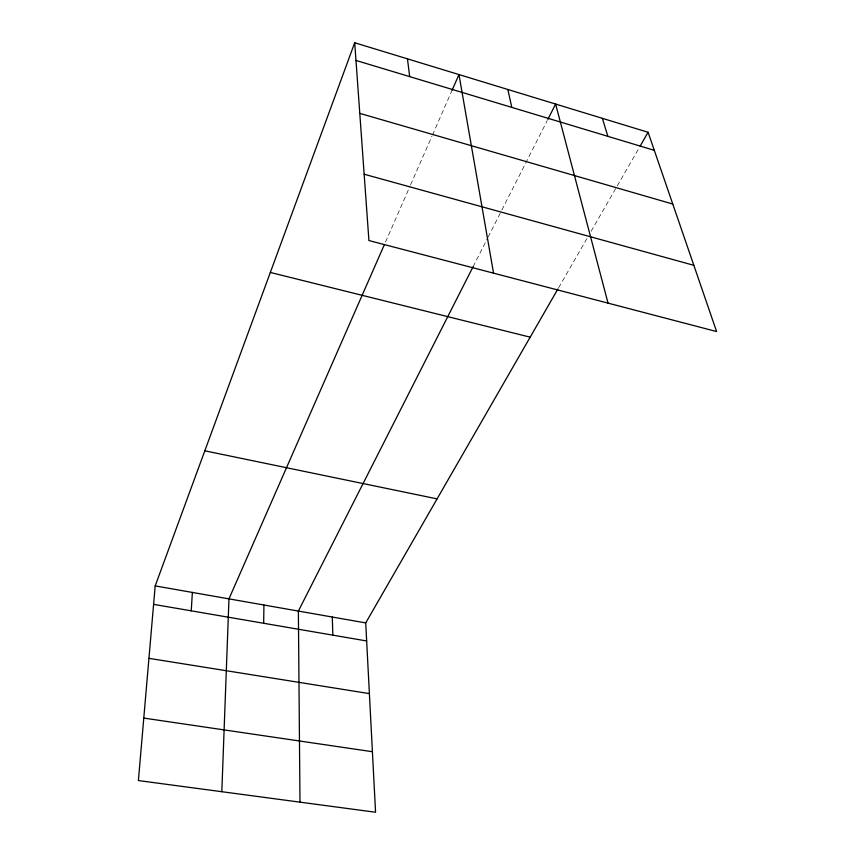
<?xml version="1.0" encoding="UTF-8"?>
<svg xmlns="http://www.w3.org/2000/svg" width="855" height="855" viewBox="0 0 855 855"><rect width="100%" height="100%" fill="white"/><g stroke="black" fill="none" stroke-linecap="round" stroke-linejoin="round"><path stroke-width="0.64" stroke-dasharray="4.28 3.21" d="M385.509 242.029L410.101 185.995M410.635 184.776L431.957 136.159M432.491 134.951L452.092 90.267M473.125 266.653L487.532 238.267M488.13 237.092L501.254 211.228M501.853 210.052L547.253 120.566M558.614 287.74L587.118 238.214M591.104 231.299L639.476 147.242"/><path stroke-width="1.28" d="M263.671 623.274L263.928 605.019M221.819 791.709L228.969 598.863L384.451 244.455M191.242 610.833L192.375 592.44M354.707 42.75L368.922 240.544L716.608 331.548L648.09 132.279L354.707 42.75L155.193 585.899L138.392 780.562L375.559 812.25L365.716 622.91L557.952 288.894M452.092 90.267L458.975 74.567L493.549 273.162M473.125 266.653L298.374 611.069L299.987 802.15M547.852 119.379L555.632 104.064L608.033 303.13M640.139 146.098L648.09 132.279M143.779 718.082L372.406 751.716M148.941 658.339L369.392 693.619M153.601 604.367L366.645 640.961M155.193 585.899L365.716 622.91M204.815 450.809L437.097 498.882M270.33 272.446L530.164 337.169M364.155 174.228L693.843 265.328M359.784 113.373L672.767 204.046M355.979 60.438L654.289 150.32M602.369 118.332L607.841 136.319M507.849 89.486L511.782 107.377M407.461 58.845L409.673 76.608M332.296 617.032L332.841 635.147"/></g></svg>
